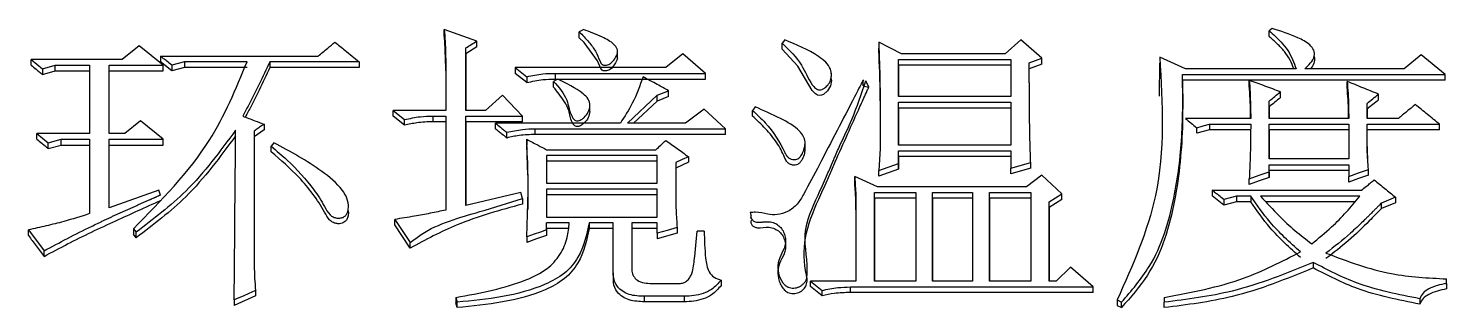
# Model space of a CAD drawing. Header units: millimetres. Extents: x 1953 to 4389, y 564 to 2287.
# Drawn here: x 2467.09 to 2477.9, y 2064.02 to 2066.15 of the extents above; entities that cross this region are included whole.
import ezdxf

# ---------------------------------------------------------------- set-up
doc = ezdxf.new("R2010")
doc.units = ezdxf.units.MM

msp = doc.modelspace()

# ---------------------------------------------------------------- linework, layer by layer
at = {"color": 7, "linetype": 'Continuous', "lineweight": 25}
for p, q in [((2470.508, 2066.054), (2470.259, 2066.142)), ((2470.259, 2066.098), (2470.259, 2066.142)), ((2471.287, 2066.08), (2471.287, 2066.125)), ((2476.566, 2066.151), (2476.544, 2066.133)), ((2476.544, 2066.089), (2476.544, 2066.133)), ((2467.934, 2066.019), (2467.804, 2065.914)), ((2468.117, 2065.87), (2467.934, 2066.019)), ((2470.508, 2066.01), (2470.422, 2065.957)), ((2470.422, 2065.526), (2470.422, 2066.002)), ((2470.422, 2065.957), (2470.422, 2066.002)), ((2470.508, 2066.01), (2470.508, 2066.054)), ((2472.855, 2066.063), (2472.834, 2066.037)), ((2472.834, 2065.993), (2472.834, 2066.037)), ((2473.742, 2065.958), (2473.569, 2066.046)), ((2473.569, 2066.046), (2473.569, 2066.001)), ((2473.574, 2065.84), (2473.569, 2066.001)), ((2474.651, 2066.063), (2474.532, 2065.958)), ((2474.813, 2065.923), (2474.651, 2066.063)), ((2467.111, 2065.914), (2467.198, 2065.843)), ((2467.804, 2065.914), (2467.111, 2065.914)), ((2467.111, 2065.87), (2467.111, 2065.914)), ((2468.096, 2065.94), (2469.297, 2065.94)), ((2468.096, 2065.94), (2468.096, 2065.896)), ((2468.182, 2065.826), (2468.096, 2065.896)), ((2468.28, 2065.896), (2468.182, 2065.87)), ((2468.756, 2065.896), (2468.28, 2065.896)), ((2469.61, 2065.896), (2468.929, 2065.896)), ((2468.929, 2065.896), (2468.929, 2065.852)), ((2470.422, 2065.957), (2470.422, 2065.526)), ((2471.579, 2065.922), (2471.579, 2065.967)), ((2472.077, 2065.958), (2471.947, 2065.852)), ((2472.25, 2065.808), (2472.077, 2065.958)), ((2473.721, 2065.914), (2474.575, 2065.914)), ((2473.721, 2065.632), (2473.721, 2065.914)), ((2473.721, 2065.87), (2473.721, 2065.914)), ((2474.532, 2065.958), (2473.742, 2065.958)), ((2474.575, 2065.914), (2474.575, 2065.632)), ((2474.716, 2065.887), (2474.813, 2065.923)), ((2474.813, 2065.878), (2474.716, 2065.843)), ((2474.813, 2065.878), (2474.813, 2065.923)), ((2475.709, 2065.633), (2475.711, 2065.887)), ((2475.906, 2065.843), (2475.711, 2065.931)), ((2476.883, 2065.985), (2476.883, 2065.985)), ((2477.702, 2065.949), (2477.572, 2065.843)), ((2477.886, 2065.799), (2477.702, 2065.949)), ((2467.198, 2065.843), (2467.295, 2065.87)), ((2467.198, 2065.843), (2467.198, 2065.799)), ((2467.198, 2065.799), (2467.295, 2065.826)), ((2467.295, 2065.87), (2467.555, 2065.87)), ((2467.295, 2065.826), (2467.295, 2065.87)), ((2467.295, 2065.826), (2467.555, 2065.826)), ((2467.555, 2065.87), (2467.555, 2065.35)), ((2467.706, 2065.87), (2468.117, 2065.87)), ((2467.706, 2065.35), (2467.706, 2065.87)), ((2467.706, 2065.826), (2467.706, 2065.87)), ((2467.706, 2065.35), (2467.706, 2065.826)), ((2467.706, 2065.826), (2468.117, 2065.826)), ((2468.182, 2065.87), (2468.182, 2065.826)), ((2468.28, 2065.852), (2468.182, 2065.826)), ((2468.756, 2065.852), (2468.28, 2065.852)), ((2469.61, 2065.852), (2468.929, 2065.852)), ((2470.27, 2065.87), (2470.27, 2065.526)), ((2470.27, 2065.826), (2470.27, 2065.87)), ((2470.8, 2065.852), (2470.887, 2065.782)), ((2471.947, 2065.852), (2470.8, 2065.852)), ((2470.8, 2065.852), (2470.8, 2065.808)), ((2470.887, 2065.738), (2470.8, 2065.808)), ((2470.887, 2065.782), (2470.887, 2065.738)), ((2471.103, 2065.808), (2472.25, 2065.808)), ((2471.103, 2065.808), (2471.103, 2065.764)), ((2472.25, 2065.764), (2472.25, 2065.808)), ((2473.207, 2065.808), (2473.207, 2065.819)), ((2473.207, 2065.775), (2473.207, 2065.785)), ((2473.721, 2065.87), (2473.721, 2065.632)), ((2474.575, 2065.87), (2473.721, 2065.87)), ((2475.884, 2065.799), (2477.886, 2065.799)), ((2475.884, 2065.756), (2475.884, 2065.799)), ((2476.75, 2065.843), (2475.906, 2065.843)), ((2477.572, 2065.843), (2476.815, 2065.843)), ((2477.886, 2065.756), (2477.886, 2065.799)), ((2471.092, 2065.703), (2471.092, 2065.747)), ((2471.103, 2065.764), (2472.25, 2065.764)), ((2471.882, 2065.641), (2471.968, 2065.676)), ((2471.968, 2065.632), (2471.968, 2065.676)), ((2473.457, 2065.71), (2473.494, 2065.703)), ((2473.494, 2065.703), (2473.472, 2065.751)), ((2477.886, 2065.756), (2475.884, 2065.756)), ((2476.393, 2065.712), (2476.393, 2065.755)), ((2476.631, 2065.624), (2476.631, 2065.667)), ((2477.139, 2065.703), (2477.139, 2065.747)), ((2470.703, 2065.641), (2470.573, 2065.526)), ((2470.854, 2065.482), (2470.703, 2065.641)), ((2471.369, 2065.517), (2471.369, 2065.56)), ((2471.655, 2065.429), (2471.882, 2065.641)), ((2471.882, 2065.597), (2471.701, 2065.429)), ((2471.882, 2065.597), (2471.882, 2065.641)), ((2471.968, 2065.632), (2471.882, 2065.597)), ((2474.575, 2065.632), (2473.721, 2065.632)), ((2473.721, 2065.588), (2474.575, 2065.588)), ((2473.721, 2065.262), (2473.721, 2065.588)), ((2473.721, 2065.544), (2473.721, 2065.588)), ((2474.575, 2065.588), (2474.575, 2065.262)), ((2475.886, 2065.598), (2475.886, 2065.642)), ((2476.544, 2065.465), (2476.544, 2065.597)), ((2476.544, 2065.553), (2476.544, 2065.597)), ((2477.291, 2065.465), (2477.291, 2065.579)), ((2477.291, 2065.536), (2477.291, 2065.579)), ((2477.377, 2065.606), (2477.377, 2065.65)), ((2467.944, 2065.447), (2467.825, 2065.35)), ((2468.117, 2065.306), (2467.944, 2065.447)), ((2469.87, 2065.526), (2469.956, 2065.456)), ((2470.27, 2065.526), (2469.87, 2065.526)), ((2469.956, 2065.412), (2469.87, 2065.483)), ((2469.956, 2065.412), (2469.956, 2065.456)), ((2470.173, 2065.482), (2470.27, 2065.482)), ((2470.173, 2065.439), (2470.173, 2065.482)), ((2470.27, 2065.482), (2470.27, 2064.766)), ((2470.573, 2065.526), (2470.422, 2065.526)), ((2470.422, 2065.482), (2470.854, 2065.482)), ((2470.422, 2064.801), (2470.422, 2065.482)), ((2470.422, 2065.439), (2470.422, 2065.482)), ((2472.239, 2065.535), (2472.098, 2065.429)), ((2472.401, 2065.385), (2472.239, 2065.535)), ((2472.607, 2065.483), (2472.607, 2065.526)), ((2473.721, 2065.544), (2473.721, 2065.262)), ((2474.575, 2065.544), (2473.721, 2065.544)), ((2476.404, 2065.465), (2475.906, 2065.465)), ((2476.544, 2065.553), (2476.544, 2065.465)), ((2477.15, 2065.465), (2476.544, 2065.465)), ((2477.291, 2065.536), (2477.291, 2065.465)), ((2477.529, 2065.465), (2477.291, 2065.465)), ((2467.155, 2065.35), (2467.241, 2065.279)), ((2467.555, 2065.35), (2467.155, 2065.35)), ((2467.155, 2065.307), (2467.155, 2065.35)), ((2467.825, 2065.35), (2467.706, 2065.35)), ((2468.886, 2065.377), (2468.81, 2065.324)), ((2468.81, 2065.367), (2468.81, 2064.447)), ((2468.81, 2065.367), (2468.81, 2065.324)), ((2468.886, 2065.42), (2468.886, 2065.377)), ((2470.27, 2065.439), (2470.173, 2065.439)), ((2470.422, 2065.439), (2470.422, 2064.801)), ((2470.854, 2065.439), (2470.422, 2065.439)), ((2471.601, 2065.429), (2470.649, 2065.429)), ((2470.649, 2065.386), (2470.649, 2065.429)), ((2470.735, 2065.315), (2470.735, 2065.359)), ((2470.952, 2065.385), (2472.401, 2065.385)), ((2470.952, 2065.342), (2470.952, 2065.385)), ((2472.401, 2065.342), (2470.952, 2065.342)), ((2472.098, 2065.429), (2471.655, 2065.429)), ((2472.401, 2065.342), (2472.401, 2065.385)), ((2475.992, 2065.351), (2475.992, 2065.394)), ((2476.09, 2065.377), (2475.992, 2065.351)), ((2476.09, 2065.42), (2476.404, 2065.42)), ((2476.09, 2065.42), (2476.09, 2065.377)), ((2476.404, 2065.377), (2476.09, 2065.377)), ((2476.544, 2065.42), (2477.15, 2065.42)), ((2476.544, 2065.156), (2476.544, 2065.42)), ((2476.544, 2065.377), (2476.544, 2065.42)), ((2476.544, 2065.377), (2476.544, 2065.156)), ((2477.15, 2065.377), (2476.544, 2065.377)), ((2477.15, 2065.42), (2477.15, 2065.156)), ((2477.291, 2065.42), (2477.842, 2065.42)), ((2477.842, 2065.377), (2477.291, 2065.377)), ((2467.241, 2065.279), (2467.339, 2065.306)), ((2467.241, 2065.236), (2467.241, 2065.279)), ((2467.241, 2065.236), (2467.339, 2065.262)), ((2467.339, 2065.306), (2467.555, 2065.306)), ((2467.339, 2065.262), (2467.339, 2065.306)), ((2467.339, 2065.262), (2467.555, 2065.262)), ((2467.555, 2065.306), (2467.555, 2064.739)), ((2467.706, 2065.306), (2468.117, 2065.306)), ((2467.706, 2064.784), (2467.706, 2065.306)), ((2467.706, 2065.262), (2467.706, 2065.306)), ((2467.706, 2064.784), (2467.706, 2065.262)), ((2467.706, 2065.262), (2468.117, 2065.262)), ((2468.81, 2065.324), (2468.81, 2064.447)), ((2468.94, 2065.21), (2468.94, 2065.253)), ((2470.887, 2065.306), (2470.887, 2065.262)), ((2470.896, 2065.031), (2470.887, 2065.262)), ((2473.008, 2065.236), (2473.008, 2065.279)), ((2473.58, 2065.235), (2473.569, 2065.067)), ((2474.575, 2065.262), (2473.721, 2065.262)), ((2471.038, 2065.226), (2471.871, 2065.226)), ((2471.038, 2065.182), (2471.038, 2064.97)), ((2471.882, 2065.182), (2471.038, 2065.182)), ((2471.038, 2065.182), (2471.038, 2065.139)), ((2471.038, 2065.139), (2471.038, 2064.97)), ((2471.882, 2065.139), (2471.038, 2065.139)), ((2471.882, 2064.97), (2471.882, 2065.182)), ((2472.12, 2065.13), (2472.023, 2065.086)), ((2472.023, 2065.129), (2472.023, 2064.855)), ((2472.023, 2065.129), (2472.023, 2065.086)), ((2472.12, 2065.173), (2472.12, 2065.13)), ((2473.721, 2065.217), (2474.575, 2065.217)), ((2473.721, 2065.12), (2473.721, 2065.217)), ((2473.721, 2065.174), (2473.721, 2065.217)), ((2473.721, 2065.174), (2473.721, 2065.077)), ((2474.575, 2065.174), (2473.721, 2065.174)), ((2474.575, 2065.217), (2474.575, 2065.085)), ((2474.575, 2065.085), (2474.727, 2065.129)), ((2474.727, 2065.086), (2474.727, 2065.129)), ((2477.15, 2065.156), (2476.544, 2065.156)), ((2472.023, 2065.086), (2472.023, 2064.855)), ((2473.559, 2064.943), (2473.386, 2065.023)), ((2473.386, 2064.98), (2473.386, 2065.023)), ((2473.569, 2065.067), (2473.721, 2065.12)), ((2473.721, 2065.077), (2473.569, 2065.024)), ((2473.569, 2065.024), (2473.569, 2065.067)), ((2473.721, 2065.077), (2473.721, 2065.12)), ((2474.727, 2065.086), (2474.575, 2065.042)), ((2474.575, 2065.042), (2474.575, 2065.085)), ((2474.813, 2065.032), (2474.694, 2064.943)), ((2474.965, 2064.89), (2474.813, 2065.032)), ((2476.544, 2065.111), (2477.15, 2065.111)), ((2476.544, 2065.058), (2476.544, 2065.111)), ((2476.544, 2065.068), (2476.544, 2065.111)), ((2476.544, 2065.015), (2476.544, 2065.068)), ((2477.15, 2065.068), (2476.544, 2065.068)), ((2476.544, 2065.058), (2476.544, 2065.015)), ((2477.15, 2065.111), (2477.15, 2065.023)), ((2477.15, 2064.98), (2477.15, 2065.023)), ((2477.301, 2065.033), (2477.301, 2065.076)), ((2468.085, 2064.917), (2467.706, 2064.784)), ((2468.096, 2064.881), (2468.085, 2064.917)), ((2471.038, 2064.97), (2471.882, 2064.97)), ((2471.038, 2064.925), (2471.038, 2064.713)), ((2471.882, 2064.925), (2471.038, 2064.925)), ((2471.038, 2064.925), (2471.038, 2064.883)), ((2471.882, 2064.713), (2471.882, 2064.925)), ((2474.694, 2064.943), (2473.559, 2064.943)), ((2476.111, 2064.917), (2477.247, 2064.917)), ((2476.111, 2064.917), (2476.111, 2064.874)), ((2476.393, 2064.962), (2476.393, 2065.005)), ((2469.499, 2064.888), (2469.499, 2064.894)), ((2470.843, 2064.899), (2470.422, 2064.801)), ((2470.854, 2064.855), (2470.843, 2064.899)), ((2470.854, 2064.855), (2470.854, 2064.812)), ((2471.038, 2064.883), (2471.038, 2064.713)), ((2471.882, 2064.883), (2471.038, 2064.883)), ((2473.396, 2064.768), (2473.396, 2064.81)), ((2473.537, 2064.899), (2473.851, 2064.899)), ((2473.537, 2064.224), (2473.537, 2064.899)), ((2473.537, 2064.856), (2473.537, 2064.899)), ((2473.537, 2064.856), (2473.537, 2064.224)), ((2473.851, 2064.856), (2473.537, 2064.856)), ((2473.851, 2064.899), (2473.851, 2064.224)), ((2473.98, 2064.899), (2474.283, 2064.899)), ((2473.98, 2064.224), (2473.98, 2064.899)), ((2473.98, 2064.856), (2473.98, 2064.899)), ((2473.98, 2064.856), (2473.98, 2064.224)), ((2474.283, 2064.856), (2473.98, 2064.856)), ((2474.283, 2064.899), (2474.283, 2064.224)), ((2474.413, 2064.899), (2474.727, 2064.899)), ((2474.413, 2064.224), (2474.413, 2064.899)), ((2474.413, 2064.856), (2474.413, 2064.899)), ((2474.413, 2064.856), (2474.413, 2064.224)), ((2474.727, 2064.856), (2474.413, 2064.856)), ((2474.727, 2064.899), (2474.727, 2064.224)), ((2474.868, 2064.828), (2474.965, 2064.89)), ((2474.965, 2064.847), (2474.868, 2064.786)), ((2474.868, 2064.786), (2474.868, 2064.828)), ((2474.965, 2064.847), (2474.965, 2064.89)), ((2476.198, 2064.803), (2476.111, 2064.874)), ((2476.295, 2064.872), (2476.198, 2064.846)), ((2476.198, 2064.846), (2476.198, 2064.803)), ((2476.295, 2064.83), (2476.198, 2064.803)), ((2476.404, 2064.872), (2476.295, 2064.872)), ((2476.295, 2064.872), (2476.295, 2064.83)), ((2476.404, 2064.83), (2476.295, 2064.83)), ((2476.404, 2064.872), (2476.404, 2064.83)), ((2477.236, 2064.872), (2476.479, 2064.872)), ((2477.2, 2064.83), (2476.519, 2064.83)), ((2477.507, 2064.864), (2477.399, 2064.819)), ((2477.507, 2064.821), (2477.399, 2064.777)), ((2477.399, 2064.777), (2477.399, 2064.819)), ((2477.507, 2064.864), (2477.507, 2064.821)), ((2469.881, 2064.695), (2469.999, 2064.518)), ((2469.881, 2064.653), (2469.881, 2064.695)), ((2471.038, 2064.713), (2471.882, 2064.713)), ((2467.09, 2064.615), (2467.209, 2064.455)), ((2467.09, 2064.573), (2467.09, 2064.615)), ((2467.89, 2064.624), (2467.912, 2064.598)), ((2467.89, 2064.624), (2467.89, 2064.582)), ((2467.912, 2064.555), (2467.89, 2064.582)), ((2467.912, 2064.555), (2467.912, 2064.598)), ((2469.999, 2064.476), (2469.881, 2064.653)), ((2471.211, 2064.669), (2471.038, 2064.669)), ((2471.038, 2064.615), (2471.038, 2064.669)), ((2471.038, 2064.626), (2471.038, 2064.669)), ((2471.038, 2064.626), (2471.038, 2064.573)), ((2471.211, 2064.626), (2471.038, 2064.626)), ((2471.038, 2064.615), (2471.038, 2064.573)), ((2471.547, 2064.669), (2471.363, 2064.669)), ((2471.363, 2064.669), (2471.363, 2064.626)), ((2471.547, 2064.626), (2471.363, 2064.626)), ((2471.547, 2064.331), (2471.547, 2064.669)), ((2471.882, 2064.669), (2471.687, 2064.669)), ((2471.687, 2064.669), (2471.687, 2064.34)), ((2471.687, 2064.669), (2471.687, 2064.626)), ((2471.687, 2064.626), (2471.687, 2064.298)), ((2471.882, 2064.626), (2471.687, 2064.626)), ((2471.882, 2064.589), (2471.882, 2064.669)), ((2472.033, 2064.591), (2471.882, 2064.546)), ((2471.882, 2064.589), (2471.882, 2064.546)), ((2472.033, 2064.633), (2472.033, 2064.591)), ((2472.239, 2064.606), (2472.185, 2064.606)), ((2469.999, 2064.476), (2469.999, 2064.518)), ((2470.887, 2064.562), (2470.887, 2064.52)), ((2467.209, 2064.413), (2467.209, 2064.455)), ((2476.88, 2064.367), (2476.88, 2064.325)), ((2471.545, 2064.289), (2471.545, 2064.247)), ((2475.03, 2064.331), (2474.922, 2064.224)), ((2475.203, 2064.18), (2475.03, 2064.331)), ((2468.821, 2064.153), (2468.821, 2064.112)), ((2471.839, 2064.207), (2472.044, 2064.207)), ((2472.369, 2064.233), (2472.369, 2064.192)), ((2473.05, 2064.224), (2473.137, 2064.153)), ((2473.396, 2064.224), (2473.05, 2064.224)), ((2473.137, 2064.112), (2473.05, 2064.183)), ((2473.137, 2064.112), (2473.137, 2064.153)), ((2473.353, 2064.18), (2475.203, 2064.18)), ((2473.353, 2064.138), (2473.353, 2064.18)), ((2473.851, 2064.224), (2473.537, 2064.224)), ((2474.283, 2064.224), (2473.98, 2064.224)), ((2474.727, 2064.224), (2474.413, 2064.224)), ((2474.922, 2064.224), (2474.868, 2064.224)), ((2475.203, 2064.138), (2475.203, 2064.18)), ((2477.896, 2064.207), (2477.896, 2064.242)), ((2477.896, 2064.2), (2477.896, 2064.242)), ((2477.896, 2064.207), (2477.896, 2064.165)), ((2468.821, 2064.112), (2468.658, 2064.04)), ((2468.658, 2064.082), (2468.658, 2064.04)), ((2470.346, 2064.1), (2470.357, 2064.064)), ((2470.346, 2064.1), (2470.346, 2064.058)), ((2470.357, 2064.023), (2470.357, 2064.064)), ((2472.087, 2064.109), (2471.785, 2064.109)), ((2471.785, 2064.067), (2471.785, 2064.109)), ((2472.087, 2064.067), (2471.785, 2064.067)), ((2472.087, 2064.109), (2472.087, 2064.067)), ((2475.203, 2064.138), (2473.353, 2064.138)), ((2475.387, 2064.082), (2475.419, 2064.064)), ((2475.387, 2064.082), (2475.387, 2064.04)), ((2475.419, 2064.023), (2475.419, 2064.064)), ((2475.744, 2064.1), (2475.744, 2064.064)), ((2475.744, 2064.023), (2475.744, 2064.064)), ((2477.691, 2064.091), (2477.691, 2064.049)), ((2475.387, 2064.04), (2475.419, 2064.023))]:
    msp.add_line(p, q, dxfattribs=at)
at = {"color": 7, "linetype": 'Continuous', "lineweight": 25, "flags": 128}
for points in [[(2471.319, 2066.142), (2471.303, 2066.133), (2471.287, 2066.125)], [(2471.578, 2065.922), (2471.577, 2065.914), (2471.564, 2065.888), (2471.535, 2065.848), (2471.517, 2065.834), (2471.495, 2065.827), (2471.481, 2065.826), (2471.47, 2065.828), (2471.461, 2065.833), (2471.452, 2065.845), (2471.426, 2065.903), (2471.325, 2066.042), (2471.287, 2066.08), (2471.287, 2066.08)], [(2473.205, 2065.774), (2473.209, 2065.753), (2473.202, 2065.712), (2473.18, 2065.674), (2473.148, 2065.647), (2473.133, 2065.641), (2473.118, 2065.639), (2473.102, 2065.642), (2473.087, 2065.651), (2473.062, 2065.678), (2472.953, 2065.863), (2472.834, 2065.993), (2472.834, 2065.993)], [(2468.28, 2065.896), (2468.28, 2065.885), (2468.28, 2065.874), (2468.28, 2065.852)], [(2469.61, 2065.896), (2469.61, 2065.874), (2469.61, 2065.852)], [(2468.117, 2065.826), (2468.117, 2065.848), (2468.117, 2065.87)], [(2471.125, 2065.764), (2471.109, 2065.755), (2471.092, 2065.747)], [(2473.45, 2065.712), (2473.45, 2065.731), (2473.45, 2065.743), (2473.45, 2065.755)], [(2469.87, 2065.483), (2469.87, 2065.494), (2469.87, 2065.505), (2469.87, 2065.515), (2469.87, 2065.526)], [(2470.854, 2065.439), (2470.854, 2065.45), (2470.854, 2065.466), (2470.854, 2065.482)], [(2472.628, 2065.553), (2472.623, 2065.546), (2472.615, 2065.536), (2472.607, 2065.526)], [(2475.992, 2065.394), (2476.041, 2065.407), (2476.09, 2065.42)], [(2477.842, 2065.377), (2477.842, 2065.399), (2477.842, 2065.42)], [(2468.117, 2065.262), (2468.117, 2065.273), (2468.117, 2065.29), (2468.117, 2065.306)], [(2468.961, 2065.279), (2468.95, 2065.266), (2468.94, 2065.253)], [(2472.12, 2065.173), (2472.071, 2065.151), (2472.023, 2065.129)], [(2476.393, 2065.005), (2476.468, 2065.032), (2476.544, 2065.058)], [(2476.544, 2065.015), (2476.468, 2064.989), (2476.393, 2064.962)], [(2477.15, 2065.023), (2477.226, 2065.049), (2477.301, 2065.076)], [(2477.301, 2065.033), (2477.226, 2065.007), (2477.15, 2064.98)], [(2471.038, 2064.615), (2470.992, 2064.599), (2470.945, 2064.583), (2470.887, 2064.562)], [(2472.033, 2064.633), (2471.958, 2064.611), (2471.882, 2064.589)], [(2471.038, 2064.573), (2470.962, 2064.546), (2470.887, 2064.52)], [(2473.05, 2064.183), (2473.05, 2064.193), (2473.05, 2064.204), (2473.05, 2064.214), (2473.05, 2064.224)]]:
    msp.add_lwpolyline(points, dxfattribs=at)
at = {"color": 7, "linetype": 'Continuous', "lineweight": 25}
for points, knots in [([(2470.259, 2066.142), (2470.261, 2066.112), (2470.266, 2066.051), (2470.269, 2065.96), (2470.27, 2065.9), (2470.27, 2065.87)], [0, 0, 0, 0, 0.33558, 0.667724, 1, 1, 1, 1]), ([(2470.27, 2065.826), (2470.27, 2065.856), (2470.269, 2065.917), (2470.265, 2066.008), (2470.261, 2066.068), (2470.259, 2066.098)], [0, 0, 0, 0, 0.335994, 0.667926, 1, 1, 1, 1]), ([(2471.287, 2066.125), (2471.312, 2066.099), (2471.358, 2066.053), (2471.414, 2065.978), (2471.436, 2065.921), (2471.452, 2065.886), (2471.461, 2065.876), (2471.473, 2065.87), (2471.487, 2065.869), (2471.504, 2065.872), (2471.525, 2065.882), (2471.548, 2065.905), (2471.567, 2065.933), (2471.581, 2065.963), (2471.579, 2065.987), (2471.57, 2066.01), (2471.535, 2066.047), (2471.449, 2066.093), (2471.368, 2066.124), (2471.319, 2066.142)], [0, 0, 0, 0, 0.133739, 0.243051, 0.352533, 0.371712, 0.391103, 0.40333, 0.418292, 0.440552, 0.463875, 0.498841, 0.561321, 0.592898, 0.624761, 0.654015, 0.68757, 0.813379, 1, 1, 1, 1]), ([(2476.544, 2066.133), (2476.576, 2066.105), (2476.627, 2066.058), (2476.688, 2065.985), (2476.722, 2065.915), (2476.741, 2065.867), (2476.75, 2065.843)], [0, 0, 0, 0, 0.345508, 0.566176, 0.783683, 1, 1, 1, 1]), ([(2476.815, 2065.843), (2476.83, 2065.857), (2476.862, 2065.885), (2476.892, 2065.934), (2476.888, 2065.987), (2476.843, 2066.04), (2476.733, 2066.096), (2476.632, 2066.129), (2476.566, 2066.151)], [0, 0, 0, 0, 0.119334, 0.235111, 0.326467, 0.420991, 0.617683, 1, 1, 1, 1]), ([(2469.297, 2065.94), (2469.309, 2065.95), (2469.334, 2065.97), (2469.377, 2066.006), (2469.408, 2066.031), (2469.426, 2066.046)], [0, 0, 0, 0, 0.288432, 0.576865, 1, 1, 1, 1]), ([(2469.426, 2066.046), (2469.451, 2066.025), (2469.494, 2065.99), (2469.556, 2065.94), (2469.592, 2065.911), (2469.61, 2065.896)], [0, 0, 0, 0, 0.407194, 0.703597, 1, 1, 1, 1]), ([(2470.422, 2066.002), (2470.436, 2066.01), (2470.465, 2066.028), (2470.494, 2066.046), (2470.508, 2066.054)], [0, 0, 0, 0, 0.499999, 1, 1, 1, 1]), ([(2472.834, 2066.037), (2472.889, 2065.984), (2472.986, 2065.891), (2473.033, 2065.757), (2473.081, 2065.698), (2473.101, 2065.685), (2473.119, 2065.681), (2473.138, 2065.685), (2473.16, 2065.698), (2473.184, 2065.72), (2473.205, 2065.755), (2473.211, 2065.797), (2473.203, 2065.847), (2473.167, 2065.897), (2473.054, 2065.979), (2472.943, 2066.026), (2472.855, 2066.063)], [0, 0, 0, 0, 0.207454, 0.367231, 0.400729, 0.416588, 0.431291, 0.448091, 0.466661, 0.497247, 0.538505, 0.578637, 0.620092, 0.68235, 0.74713, 1, 1, 1, 1]), ([(2473.569, 2066.046), (2473.57, 2066.041), (2473.57, 2066.035), (2473.57, 2066.024), (2473.571, 2066.013), (2473.571, 2066.001), (2473.571, 2065.988), (2473.572, 2065.975), (2473.572, 2065.962), (2473.573, 2065.945), (2473.573, 2065.924), (2473.574, 2065.898), (2473.575, 2065.872), (2473.577, 2065.821), (2473.578, 2065.761), (2473.579, 2065.701), (2473.579, 2065.671), (2473.58, 2065.649), (2473.58, 2065.628), (2473.58, 2065.602), (2473.58, 2065.576), (2473.58, 2065.551), (2473.581, 2065.525), (2473.581, 2065.499), (2473.581, 2065.473), (2473.581, 2065.448), (2473.581, 2065.426), (2473.581, 2065.409), (2473.581, 2065.396), (2473.581, 2065.383), (2473.581, 2065.37), (2473.581, 2065.357), (2473.581, 2065.345), (2473.581, 2065.332), (2473.581, 2065.319), (2473.58, 2065.306), (2473.58, 2065.293), (2473.58, 2065.282), (2473.58, 2065.274), (2473.58, 2065.267), (2473.58, 2065.261), (2473.58, 2065.254), (2473.58, 2065.249), (2473.58, 2065.242), (2473.58, 2065.238), (2473.58, 2065.235)], [0, 0, 0, 0, 0.015876, 0.023814, 0.03969, 0.055566, 0.071442, 0.087319, 0.103195, 0.119071, 0.150823, 0.182575, 0.214327, 0.246079, 0.373089, 0.436594, 0.468346, 0.484222, 0.515974, 0.547726, 0.579478, 0.611231, 0.642983, 0.674735, 0.706487, 0.738239, 0.769992, 0.785868, 0.801744, 0.81762, 0.833496, 0.849372, 0.865248, 0.881124, 0.897, 0.912876, 0.928753, 0.944629, 0.952567, 0.960505, 0.968443, 0.976381, 0.984319, 0.988288, 1, 1, 1, 1]), ([(2476.731, 2065.843), (2476.723, 2065.865), (2476.705, 2065.911), (2476.662, 2065.976), (2476.605, 2066.034), (2476.564, 2066.071), (2476.544, 2066.089)], [0, 0, 0, 0, 0.230715, 0.483743, 0.741016, 1, 1, 1, 1]), ([(2467.89, 2064.624), (2468.102, 2064.838), (2468.476, 2065.218), (2468.671, 2065.69), (2468.756, 2065.896)], [0, 0, 0, 0, 0.564597, 1, 1, 1, 1]), ([(2468.182, 2065.87), (2468.17, 2065.88), (2468.149, 2065.897), (2468.121, 2065.92), (2468.104, 2065.933), (2468.096, 2065.94)], [0, 0, 0, 0, 0.428361, 0.714181, 1, 1, 1, 1]), ([(2468.929, 2065.896), (2468.903, 2065.839), (2468.858, 2065.74), (2468.788, 2065.603), (2468.745, 2065.522), (2468.723, 2065.482)], [0, 0, 0, 0, 0.409741, 0.70481, 1, 1, 1, 1]), ([(2474.727, 2065.129), (2474.727, 2065.133), (2474.726, 2065.145), (2474.726, 2065.166), (2474.725, 2065.191), (2474.724, 2065.211), (2474.723, 2065.227), (2474.723, 2065.24), (2474.723, 2065.252), (2474.722, 2065.264), (2474.722, 2065.277), (2474.722, 2065.289), (2474.721, 2065.301), (2474.721, 2065.326), (2474.719, 2065.412), (2474.718, 2065.51), (2474.717, 2065.596), (2474.717, 2065.621), (2474.717, 2065.633), (2474.717, 2065.646), (2474.717, 2065.658), (2474.717, 2065.67), (2474.717, 2065.682), (2474.717, 2065.695), (2474.717, 2065.707), (2474.717, 2065.719), (2474.717, 2065.731), (2474.716, 2065.744), (2474.716, 2065.756), (2474.716, 2065.768), (2474.716, 2065.778), (2474.716, 2065.787), (2474.716, 2065.793), (2474.716, 2065.799), (2474.716, 2065.805), (2474.716, 2065.811), (2474.716, 2065.817), (2474.716, 2065.823), (2474.716, 2065.83), (2474.716, 2065.836), (2474.716, 2065.842), (2474.716, 2065.848), (2474.716, 2065.854), (2474.716, 2065.86), (2474.716, 2065.866), (2474.716, 2065.872), (2474.716, 2065.879), (2474.716, 2065.884), (2474.716, 2065.887)], [0, 0, 0, 0, 0.0162043, 0.0486129, 0.0810215, 0.1134301, 0.1296344, 0.1458387, 0.1620431, 0.1782474, 0.1944517, 0.210656, 0.2268603, 0.2430646, 0.3078819, 0.5671533, 0.6319705, 0.6481748, 0.6643791, 0.6805834, 0.6967877, 0.712992, 0.7291963, 0.7454006, 0.7616049, 0.7778092, 0.7940136, 0.8102179, 0.8264222, 0.8426265, 0.8588308, 0.8669329, 0.8750351, 0.8831372, 0.8912394, 0.8993415, 0.9074437, 0.9155458, 0.923648, 0.9317501, 0.9398523, 0.9479544, 0.9560566, 0.9641588, 0.9722609, 0.9803631, 0.9884652, 1, 1, 1, 1]), ([(2475.711, 2065.931), (2475.731, 2065.576), (2475.767, 2064.939), (2475.503, 2064.344), (2475.387, 2064.082)], [0, 0, 0, 0, 0.558854, 1, 1, 1, 1]), ([(2476.883, 2065.941), (2476.883, 2065.941), (2476.889, 2065.932), (2476.891, 2065.912), (2476.884, 2065.878), (2476.869, 2065.857), (2476.86, 2065.843)], [0, 0, 0, 0, 0.0049475, 0.2908283, 0.5560785, 1, 1, 1, 1]), ([(2467.111, 2065.87), (2467.124, 2065.86), (2467.144, 2065.843), (2467.173, 2065.819), (2467.19, 2065.806), (2467.198, 2065.799)], [0, 0, 0, 0, 0.4286084, 0.7143042, 1, 1, 1, 1]), ([(2468.929, 2065.852), (2468.903, 2065.795), (2468.858, 2065.696), (2468.794, 2065.571), (2468.758, 2065.503), (2468.742, 2065.475)], [0, 0, 0, 0, 0.449925, 0.773337, 1, 1, 1, 1]), ([(2470.887, 2065.782), (2470.928, 2065.791), (2470.999, 2065.806), (2471.072, 2065.808), (2471.103, 2065.808)], [0, 0, 0, 0, 0.576873, 1, 1, 1, 1]), ([(2471.774, 2065.782), (2471.749, 2065.713), (2471.705, 2065.59), (2471.633, 2065.479), (2471.601, 2065.429)], [0, 0, 0, 0, 0.557248, 1, 1, 1, 1]), ([(2471.968, 2065.676), (2471.94, 2065.692), (2471.893, 2065.717), (2471.828, 2065.752), (2471.792, 2065.772), (2471.774, 2065.782)], [0, 0, 0, 0, 0.4440726, 0.7220363, 1, 1, 1, 1]), ([(2473.573, 2065.867), (2473.573, 2065.867), (2473.573, 2065.867), (2473.574, 2065.864), (2473.575, 2065.783), (2473.579, 2065.624), (2473.58, 2065.454), (2473.58, 2065.359), (2473.58, 2065.295), (2473.58, 2065.272), (2473.58, 2065.269), (2473.58, 2065.268)], [0, 0, 0, 0, 0.0013712, 0.0074928, 0.0260114, 0.4573332, 0.6724703, 0.8205696, 0.9189146, 0.9584703, 1, 1, 1, 1]), ([(2475.419, 2064.064), (2475.495, 2064.152), (2475.696, 2064.385), (2475.826, 2064.832), (2475.889, 2065.326), (2475.886, 2065.641), (2475.884, 2065.799)], [0, 0, 0, 0, 0.180534, 0.481185, 0.738841, 1, 1, 1, 1]), ([(2470.887, 2065.738), (2470.928, 2065.747), (2470.999, 2065.762), (2471.072, 2065.764), (2471.103, 2065.764)], [0, 0, 0, 0, 0.576909, 1, 1, 1, 1]), ([(2471.092, 2065.747), (2471.132, 2065.701), (2471.202, 2065.622), (2471.212, 2065.509), (2471.244, 2065.459), (2471.259, 2065.448), (2471.273, 2065.444), (2471.289, 2065.448), (2471.306, 2065.457), (2471.332, 2065.477), (2471.358, 2065.513), (2471.374, 2065.563), (2471.358, 2065.616), (2471.276, 2065.689), (2471.192, 2065.731), (2471.125, 2065.764)], [0, 0, 0, 0, 0.206756, 0.36622, 0.399315, 0.414903, 0.42938, 0.446247, 0.465285, 0.496864, 0.558757, 0.621691, 0.682799, 0.747419, 1, 1, 1, 1]), ([(2471.368, 2065.517), (2471.365, 2065.501), (2471.359, 2065.469), (2471.33, 2065.432), (2471.303, 2065.411), (2471.285, 2065.403), (2471.272, 2065.401), (2471.259, 2065.405), (2471.244, 2065.416), (2471.219, 2065.455), (2471.215, 2065.521), (2471.166, 2065.611), (2471.121, 2065.667), (2471.092, 2065.703)], [0, 0, 0, 0, 0.095128, 0.195269, 0.259874, 0.283272, 0.304509, 0.327952, 0.353183, 0.406729, 0.590525, 0.736094, 1, 1, 1, 1]), ([(2473.452, 2065.759), (2473.43, 2065.716), (2473.319, 2065.501), (2473.167, 2065.209), (2473.025, 2064.935), (2472.952, 2064.809), (2472.882, 2064.752), (2472.8, 2064.727), (2472.716, 2064.732), (2472.649, 2064.754), (2472.604, 2064.748), (2472.59, 2064.747)], [0, 0, 0, 0, 0.102062, 0.510275, 0.689515, 0.750609, 0.812535, 0.866745, 0.912849, 0.973626, 1, 1, 1, 1]), ([(2472.596, 2064.73), (2472.595, 2064.724), (2472.594, 2064.712), (2472.601, 2064.697), (2472.609, 2064.687), (2472.62, 2064.679), (2472.645, 2064.672), (2472.675, 2064.675), (2472.703, 2064.677), (2472.731, 2064.678), (2472.765, 2064.673), (2472.803, 2064.654), (2472.831, 2064.625), (2472.85, 2064.589), (2472.86, 2064.551), (2472.86, 2064.498), (2472.831, 2064.438), (2472.796, 2064.365), (2472.802, 2064.285), (2472.825, 2064.227), (2472.852, 2064.196), (2472.87, 2064.183), (2472.889, 2064.175), (2472.911, 2064.171), (2472.932, 2064.172), (2472.953, 2064.177), (2472.973, 2064.186), (2472.991, 2064.199), (2473.005, 2064.214), (2473.02, 2064.237), (2473.036, 2064.363), (2472.971, 2064.585), (2473.086, 2064.834), (2473.166, 2065.009), (2473.204, 2065.1), (2473.225, 2065.148), (2473.246, 2065.197), (2473.292, 2065.299), (2473.382, 2065.489), (2473.438, 2065.652), (2473.472, 2065.751)], [0, 0, 0, 0, 0.007428, 0.015109, 0.018668, 0.022262, 0.030315, 0.045537, 0.055335, 0.060934, 0.076504, 0.091913, 0.106834, 0.123007, 0.138661, 0.154166, 0.18521, 0.21654, 0.248061, 0.27952, 0.288103, 0.295996, 0.3036, 0.311361, 0.319284, 0.327009, 0.334918, 0.343372, 0.351316, 0.359048, 0.375174, 0.500216, 0.624957, 0.687444, 0.729472, 0.742369, 0.749853, 0.793377, 0.874708, 1, 1, 1, 1]), ([(2472.596, 2064.688), (2472.595, 2064.681), (2472.594, 2064.668), (2472.602, 2064.652), (2472.612, 2064.642), (2472.625, 2064.635), (2472.666, 2064.627), (2472.719, 2064.641), (2472.778, 2064.626), (2472.814, 2064.602), (2472.84, 2064.569), (2472.855, 2064.531), (2472.862, 2064.49), (2472.855, 2064.437), (2472.819, 2064.38), (2472.794, 2064.303), (2472.805, 2064.236), (2472.826, 2064.187), (2472.847, 2064.159), (2472.868, 2064.143), (2472.887, 2064.134), (2472.908, 2064.13), (2472.93, 2064.13), (2472.951, 2064.135), (2472.978, 2064.146), (2472.999, 2064.164), (2473.014, 2064.186), (2473.023, 2064.21), (2473.025, 2064.24), (2472.999, 2064.355), (2472.994, 2064.566), (2473.089, 2064.802), (2473.17, 2064.974), (2473.21, 2065.07), (2473.292, 2065.259), (2473.38, 2065.451), (2473.463, 2065.636), (2473.485, 2065.684), (2473.491, 2065.697), (2473.493, 2065.701), (2473.493, 2065.702), (2473.494, 2065.703)], [0, 0, 0, 0, 0.008085, 0.016221, 0.019867, 0.023654, 0.032469, 0.065042, 0.081049, 0.097297, 0.112813, 0.129538, 0.145843, 0.161707, 0.193334, 0.223699, 0.255644, 0.272362, 0.286987, 0.295007, 0.302602, 0.310243, 0.318391, 0.32629, 0.333943, 0.349774, 0.357157, 0.364655, 0.381079, 0.392053, 0.505047, 0.628846, 0.690714, 0.73105, 0.752554, 0.935292, 0.9824, 0.994888, 0.998366, 0.999414, 1, 1, 1, 1]), ([(2475.884, 2065.756), (2475.885, 2065.647), (2475.889, 2065.341), (2475.842, 2064.839), (2475.698, 2064.34), (2475.489, 2064.103), (2475.419, 2064.023)], [0, 0, 0, 0, 0.179534, 0.505448, 0.833516, 1, 1, 1, 1]), ([(2476.393, 2065.755), (2476.395, 2065.725), (2476.399, 2065.661), (2476.402, 2065.564), (2476.403, 2065.498), (2476.404, 2065.465)], [0, 0, 0, 0, 0.317979, 0.65893, 1, 1, 1, 1]), ([(2476.631, 2065.667), (2476.591, 2065.682), (2476.512, 2065.711), (2476.432, 2065.741), (2476.393, 2065.755)], [0, 0, 0, 0, 0.499999, 1, 1, 1, 1]), ([(2476.403, 2065.465), (2476.403, 2065.481), (2476.402, 2065.531), (2476.399, 2065.613), (2476.395, 2065.679), (2476.393, 2065.712)], [0, 0, 0, 0, 0.202528, 0.601166, 1, 1, 1, 1]), ([(2476.544, 2065.597), (2476.559, 2065.609), (2476.587, 2065.632), (2476.616, 2065.656), (2476.631, 2065.667)], [0, 0, 0, 0, 0.500001, 1, 1, 1, 1]), ([(2477.139, 2065.747), (2477.141, 2065.716), (2477.146, 2065.653), (2477.149, 2065.559), (2477.15, 2065.496), (2477.15, 2065.465)], [0, 0, 0, 0, 0.328217, 0.664033, 1, 1, 1, 1]), ([(2477.377, 2065.65), (2477.337, 2065.666), (2477.258, 2065.698), (2477.179, 2065.73), (2477.139, 2065.747)], [0, 0, 0, 0, 0.499999, 1, 1, 1, 1]), ([(2477.149, 2065.465), (2477.149, 2065.481), (2477.149, 2065.529), (2477.146, 2065.608), (2477.141, 2065.671), (2477.139, 2065.703)], [0, 0, 0, 0, 0.2065, 0.603092, 1, 1, 1, 1]), ([(2476.631, 2065.624), (2476.616, 2065.612), (2476.587, 2065.588), (2476.559, 2065.565), (2476.544, 2065.553)], [0, 0, 0, 0, 0.499998, 1, 1, 1, 1]), ([(2477.291, 2065.579), (2477.305, 2065.591), (2477.334, 2065.614), (2477.363, 2065.638), (2477.377, 2065.65)], [0, 0, 0, 0, 0.5000005, 1, 1, 1, 1]), ([(2477.377, 2065.606), (2477.363, 2065.594), (2477.334, 2065.571), (2477.305, 2065.547), (2477.291, 2065.536)], [0, 0, 0, 0, 0.4999977, 1, 1, 1, 1]), ([(2477.658, 2065.57), (2477.637, 2065.553), (2477.593, 2065.517), (2477.55, 2065.482), (2477.529, 2065.465)], [0, 0, 0, 0, 0.500001, 1, 1, 1, 1]), ([(2477.842, 2065.42), (2477.812, 2065.445), (2477.75, 2065.495), (2477.689, 2065.545), (2477.658, 2065.57)], [0, 0, 0, 0, 0.5, 1, 1, 1, 1]), ([(2468.723, 2065.482), (2468.739, 2065.476), (2468.769, 2065.465), (2468.823, 2065.444), (2468.862, 2065.429), (2468.886, 2065.42)], [0, 0, 0, 0, 0.283862, 0.567725, 1, 1, 1, 1]), ([(2469.956, 2065.456), (2469.996, 2065.464), (2470.067, 2065.48), (2470.14, 2065.482), (2470.173, 2065.482)], [0, 0, 0, 0, 0.558835, 1, 1, 1, 1]), ([(2472.607, 2065.526), (2472.64, 2065.495), (2472.742, 2065.401), (2472.821, 2065.278), (2472.865, 2065.181), (2472.882, 2065.164), (2472.903, 2065.154), (2472.925, 2065.15), (2472.946, 2065.153), (2472.963, 2065.163), (2472.986, 2065.19), (2473.003, 2065.233), (2473.011, 2065.285), (2472.997, 2065.331), (2472.941, 2065.4), (2472.811, 2065.471), (2472.693, 2065.524), (2472.628, 2065.553)], [0, 0, 0, 0, 0.118686, 0.359193, 0.382947, 0.402076, 0.42122, 0.441112, 0.455767, 0.470498, 0.490907, 0.5484, 0.590659, 0.633123, 0.67426, 0.821854, 1, 1, 1, 1]), ([(2473.006, 2065.236), (2473.006, 2065.224), (2473.005, 2065.195), (2472.99, 2065.159), (2472.974, 2065.131), (2472.958, 2065.117), (2472.942, 2065.109), (2472.923, 2065.108), (2472.901, 2065.111), (2472.88, 2065.122), (2472.862, 2065.142), (2472.84, 2065.197), (2472.796, 2065.284), (2472.708, 2065.387), (2472.641, 2065.451), (2472.607, 2065.483)], [0, 0, 0, 0, 0.057101, 0.13521, 0.173824, 0.203318, 0.226795, 0.250194, 0.283282, 0.316665, 0.350268, 0.398201, 0.589427, 0.793058, 1, 1, 1, 1]), ([(2475.906, 2065.465), (2475.92, 2065.453), (2475.949, 2065.429), (2475.978, 2065.406), (2475.992, 2065.394)], [0, 0, 0, 0, 0.499999, 1, 1, 1, 1]), ([(2468.669, 2065.376), (2468.551, 2065.214), (2468.338, 2064.923), (2468.043, 2064.698), (2467.912, 2064.598)], [0, 0, 0, 0, 0.555449, 1, 1, 1, 1]), ([(2468.658, 2064.082), (2468.658, 2064.091), (2468.659, 2064.116), (2468.659, 2064.15), (2468.659, 2064.193), (2468.66, 2064.236), (2468.66, 2064.279), (2468.66, 2064.321), (2468.661, 2064.355), (2468.661, 2064.398), (2468.661, 2064.441), (2468.662, 2064.483), (2468.662, 2064.526), (2468.662, 2064.56), (2468.663, 2064.603), (2468.663, 2064.637), (2468.663, 2064.679), (2468.664, 2064.722), (2468.664, 2064.764), (2468.664, 2064.807), (2468.665, 2064.841), (2468.665, 2064.883), (2468.665, 2064.926), (2468.666, 2064.968), (2468.666, 2065.011), (2468.666, 2065.045), (2468.667, 2065.087), (2468.667, 2065.121), (2468.667, 2065.164), (2468.668, 2065.198), (2468.668, 2065.24), (2468.669, 2065.297), (2468.669, 2065.345), (2468.669, 2065.376)], [0, 0, 0, 0, 0.019729, 0.059186, 0.078915, 0.118372, 0.157829, 0.177558, 0.217015, 0.236744, 0.276201, 0.315659, 0.335387, 0.374845, 0.394573, 0.43403, 0.453759, 0.493216, 0.532674, 0.552402, 0.59186, 0.611588, 0.651046, 0.690503, 0.710232, 0.749689, 0.769418, 0.808875, 0.828604, 0.868061, 0.88779, 0.927247, 1, 1, 1, 1]), ([(2468.886, 2065.42), (2468.879, 2065.416), (2468.863, 2065.405), (2468.838, 2065.387), (2468.819, 2065.374), (2468.81, 2065.367)], [0, 0, 0, 0, 0.250001, 0.625, 1, 1, 1, 1]), ([(2470.173, 2065.439), (2470.132, 2065.438), (2470.058, 2065.436), (2469.988, 2065.419), (2469.956, 2065.412)], [0, 0, 0, 0, 0.561085, 1, 1, 1, 1]), ([(2470.649, 2065.429), (2470.661, 2065.419), (2470.682, 2065.402), (2470.711, 2065.379), (2470.727, 2065.365), (2470.735, 2065.359)], [0, 0, 0, 0, 0.4283462, 0.7141671, 1, 1, 1, 1]), ([(2470.735, 2065.315), (2470.723, 2065.326), (2470.702, 2065.342), (2470.673, 2065.366), (2470.657, 2065.379), (2470.649, 2065.386)], [0, 0, 0, 0, 0.432886, 0.7164419, 1, 1, 1, 1]), ([(2470.735, 2065.359), (2470.775, 2065.367), (2470.846, 2065.383), (2470.919, 2065.385), (2470.952, 2065.385)], [0, 0, 0, 0, 0.558839, 1, 1, 1, 1]), ([(2470.952, 2065.342), (2470.911, 2065.341), (2470.837, 2065.339), (2470.766, 2065.323), (2470.735, 2065.315)], [0, 0, 0, 0, 0.5610893, 1, 1, 1, 1]), ([(2476.404, 2065.42), (2476.403, 2065.387), (2476.403, 2065.302), (2476.4, 2065.163), (2476.395, 2065.058), (2476.393, 2065.005)], [0, 0, 0, 0, 0.239549, 0.619699, 1, 1, 1, 1]), ([(2477.301, 2065.076), (2477.299, 2065.101), (2477.296, 2065.133), (2477.294, 2065.167), (2477.293, 2065.18), (2477.293, 2065.189), (2477.292, 2065.199), (2477.292, 2065.208), (2477.291, 2065.221), (2477.291, 2065.234), (2477.291, 2065.246), (2477.291, 2065.256), (2477.29, 2065.265), (2477.29, 2065.275), (2477.29, 2065.284), (2477.29, 2065.297), (2477.29, 2065.309), (2477.29, 2065.322), (2477.29, 2065.331), (2477.29, 2065.341), (2477.29, 2065.35), (2477.29, 2065.36), (2477.29, 2065.369), (2477.29, 2065.377), (2477.29, 2065.385), (2477.29, 2065.391), (2477.29, 2065.398), (2477.29, 2065.402), (2477.29, 2065.407), (2477.291, 2065.413), (2477.291, 2065.418), (2477.291, 2065.42)], [0, 0, 0, 0, 0.219728, 0.274659, 0.302124, 0.329589, 0.357054, 0.384519, 0.411984, 0.466914, 0.494379, 0.521844, 0.549309, 0.576774, 0.604239, 0.631703, 0.686633, 0.714098, 0.741563, 0.769028, 0.796493, 0.823958, 0.851423, 0.878888, 0.89262, 0.920085, 0.933818, 0.94755, 0.961283, 0.975015, 1, 1, 1, 1]), ([(2477.291, 2065.35), (2477.291, 2065.35), (2477.291, 2065.352), (2477.291, 2065.356), (2477.291, 2065.365), (2477.291, 2065.373), (2477.291, 2065.389), (2477.291, 2065.399), (2477.291, 2065.405)], [0, 0, 0, 0, 0.017551, 0.111249, 0.196743, 0.493071, 0.696882, 1, 1, 1, 1]), ([(2477.298, 2065.113), (2477.298, 2065.113), (2477.298, 2065.113), (2477.298, 2065.113), (2477.296, 2065.146), (2477.292, 2065.232), (2477.291, 2065.296), (2477.291, 2065.333), (2477.291, 2065.346), (2477.291, 2065.35)], [0, 0, 0, 0, 0.004122, 0.010144, 0.023857, 0.559001, 0.866591, 0.95816, 1, 1, 1, 1]), ([(2467.155, 2065.307), (2467.167, 2065.296), (2467.188, 2065.28), (2467.217, 2065.256), (2467.233, 2065.243), (2467.241, 2065.236)], [0, 0, 0, 0, 0.4286083, 0.7143042, 1, 1, 1, 1]), ([(2468.669, 2065.333), (2468.551, 2065.171), (2468.338, 2064.88), (2468.043, 2064.655), (2467.912, 2064.555)], [0, 0, 0, 0, 0.555388, 1, 1, 1, 1]), ([(2468.94, 2065.253), (2468.981, 2065.218), (2469.101, 2065.117), (2469.24, 2064.963), (2469.336, 2064.817), (2469.374, 2064.739), (2469.412, 2064.712), (2469.441, 2064.704), (2469.469, 2064.704), (2469.493, 2064.712), (2469.511, 2064.727), (2469.524, 2064.752), (2469.531, 2064.797), (2469.522, 2064.857), (2469.46, 2064.957), (2469.329, 2065.064), (2469.149, 2065.177), (2469.024, 2065.245), (2468.961, 2065.279)], [0, 0, 0, 0, 0.09565, 0.280795, 0.373244, 0.419662, 0.436462, 0.4533, 0.470465, 0.483389, 0.496387, 0.510841, 0.535897, 0.579802, 0.622961, 0.750748, 0.875017, 1, 1, 1, 1]), ([(2470.887, 2064.562), (2470.89, 2064.639), (2470.896, 2064.793), (2470.9, 2065.041), (2470.891, 2065.212), (2470.887, 2065.306)], [0, 0, 0, 0, 0.3098767, 0.6197907, 1, 1, 1, 1]), ([(2470.887, 2065.306), (2470.901, 2065.298), (2470.93, 2065.283), (2470.981, 2065.256), (2471.017, 2065.237), (2471.038, 2065.226)], [0, 0, 0, 0, 0.288217, 0.576435, 1, 1, 1, 1]), ([(2471.871, 2065.226), (2471.884, 2065.238), (2471.909, 2065.262), (2471.934, 2065.285), (2471.947, 2065.297)], [0, 0, 0, 0, 0.499999, 1, 1, 1, 1]), ([(2471.947, 2065.297), (2471.976, 2065.276), (2472.019, 2065.245), (2472.077, 2065.204), (2472.105, 2065.183), (2472.12, 2065.173)], [0, 0, 0, 0, 0.5, 0.75, 1, 1, 1, 1]), ([(2469.525, 2064.769), (2469.526, 2064.762), (2469.53, 2064.744), (2469.525, 2064.716), (2469.516, 2064.691), (2469.5, 2064.675), (2469.482, 2064.666), (2469.46, 2064.661), (2469.434, 2064.663), (2469.407, 2064.672), (2469.373, 2064.7), (2469.309, 2064.827), (2469.171, 2065.011), (2469.013, 2065.147), (2468.94, 2065.21)], [0, 0, 0, 0, 0.025638, 0.062848, 0.0932405, 0.1144167, 0.1356048, 0.1575622, 0.1838027, 0.2141167, 0.2450176, 0.3224905, 0.6882691, 1, 1, 1, 1]), ([(2470.896, 2065.032), (2470.896, 2064.991), (2470.896, 2064.903), (2470.895, 2064.813), (2470.894, 2064.765)], [0, 0, 0, 0, 0.476993, 1, 1, 1, 1]), ([(2473.386, 2065.023), (2473.388, 2064.992), (2473.392, 2064.94), (2473.395, 2064.87), (2473.396, 2064.83), (2473.396, 2064.81)], [0, 0, 0, 0, 0.443386, 0.721661, 1, 1, 1, 1]), ([(2473.396, 2064.768), (2473.396, 2064.799), (2473.395, 2064.85), (2473.39, 2064.921), (2473.387, 2064.96), (2473.386, 2064.98)], [0, 0, 0, 0, 0.443946, 0.721943, 1, 1, 1, 1]), ([(2476.198, 2064.846), (2476.186, 2064.856), (2476.165, 2064.873), (2476.136, 2064.896), (2476.12, 2064.91), (2476.111, 2064.917)], [0, 0, 0, 0, 0.428361, 0.714181, 1, 1, 1, 1]), ([(2477.247, 2064.917), (2477.26, 2064.927), (2477.282, 2064.945), (2477.315, 2064.972), (2477.335, 2064.988), (2477.345, 2064.996)], [0, 0, 0, 0, 0.384576, 0.692287, 1, 1, 1, 1]), ([(2477.345, 2064.996), (2477.372, 2064.974), (2477.426, 2064.93), (2477.48, 2064.886), (2477.507, 2064.864)], [0, 0, 0, 0, 0.4999994, 1, 1, 1, 1]), ([(2467.209, 2064.455), (2467.328, 2064.519), (2467.463, 2064.591), (2467.608, 2064.66), (2467.639, 2064.675), (2467.662, 2064.686), (2467.685, 2064.697), (2467.705, 2064.706), (2467.724, 2064.715), (2467.739, 2064.722), (2467.755, 2064.729), (2467.766, 2064.734), (2467.778, 2064.739), (2467.793, 2064.746), (2467.809, 2064.753), (2467.824, 2064.76), (2467.836, 2064.766), (2467.848, 2064.771), (2467.863, 2064.778), (2467.879, 2064.785), (2467.894, 2064.792), (2467.906, 2064.797), (2467.921, 2064.804), (2467.937, 2064.811), (2467.952, 2064.818), (2467.964, 2064.823), (2467.976, 2064.828), (2467.987, 2064.833), (2467.999, 2064.838), (2468.009, 2064.843), (2468.017, 2064.846), (2468.022, 2064.849), (2468.028, 2064.851), (2468.036, 2064.855), (2468.044, 2064.858), (2468.052, 2064.862), (2468.057, 2064.864), (2468.063, 2064.867), (2468.071, 2064.87), (2468.079, 2064.874), (2468.088, 2064.878), (2468.093, 2064.88), (2468.096, 2064.881)], [0, 0, 0, 0, 0.414083, 0.465835, 0.49171, 0.517586, 0.543462, 0.569338, 0.582276, 0.608151, 0.621089, 0.634027, 0.646965, 0.659903, 0.685779, 0.698716, 0.711654, 0.724592, 0.73753, 0.763406, 0.776344, 0.789282, 0.802219, 0.828095, 0.841033, 0.853971, 0.866909, 0.879847, 0.892784, 0.905722, 0.912191, 0.91866, 0.925129, 0.931598, 0.944536, 0.951005, 0.957474, 0.963943, 0.970412, 0.98335, 0.989818, 1, 1, 1, 1]), ([(2467.209, 2064.413), (2467.329, 2064.477), (2467.509, 2064.571), (2467.751, 2064.682), (2467.926, 2064.762), (2468.039, 2064.813), (2468.096, 2064.839)], [0, 0, 0, 0, 0.414296, 0.62139, 0.810694, 1, 1, 1, 1]), ([(2469.999, 2064.518), (2470.027, 2064.54), (2470.178, 2064.657), (2470.488, 2064.738), (2470.747, 2064.821), (2470.854, 2064.855)], [0, 0, 0, 0, 0.116288, 0.635254, 1, 1, 1, 1]), ([(2470.854, 2064.812), (2470.685, 2064.765), (2470.386, 2064.683), (2470.116, 2064.539), (2469.999, 2064.476)], [0, 0, 0, 0, 0.5652512, 1, 1, 1, 1]), ([(2472.023, 2064.855), (2472.023, 2064.824), (2472.024, 2064.772), (2472.028, 2064.698), (2472.032, 2064.655), (2472.033, 2064.633)], [0, 0, 0, 0, 0.415687, 0.707752, 1, 1, 1, 1]), ([(2473.396, 2064.81), (2473.396, 2064.713), (2473.396, 2064.518), (2473.396, 2064.322), (2473.396, 2064.224)], [0, 0, 0, 0, 0.499996, 1, 1, 1, 1]), ([(2474.868, 2064.224), (2474.868, 2064.314), (2474.868, 2064.515), (2474.868, 2064.716), (2474.868, 2064.828)], [0, 0, 0, 0, 0.44202, 1, 1, 1, 1]), ([(2476.782, 2064.447), (2476.701, 2064.52), (2476.558, 2064.65), (2476.451, 2064.805), (2476.404, 2064.872)], [0, 0, 0, 0, 0.56329, 1, 1, 1, 1]), ([(2476.782, 2064.405), (2476.701, 2064.478), (2476.558, 2064.607), (2476.451, 2064.762), (2476.404, 2064.83)], [0, 0, 0, 0, 0.563337, 1, 1, 1, 1]), ([(2476.479, 2064.872), (2476.526, 2064.821), (2476.608, 2064.731), (2476.739, 2064.609), (2476.825, 2064.542), (2476.869, 2064.509)], [0, 0, 0, 0, 0.391375, 0.694883, 1, 1, 1, 1]), ([(2476.869, 2064.509), (2476.92, 2064.551), (2477.013, 2064.627), (2477.134, 2064.75), (2477.202, 2064.832), (2477.236, 2064.872)], [0, 0, 0, 0, 0.378477, 0.688442, 1, 1, 1, 1]), ([(2477.399, 2064.819), (2477.395, 2064.815), (2477.389, 2064.809), (2477.382, 2064.802), (2477.376, 2064.796), (2477.37, 2064.79), (2477.364, 2064.784), (2477.359, 2064.778), (2477.353, 2064.773), (2477.347, 2064.767), (2477.341, 2064.761), (2477.335, 2064.755), (2477.328, 2064.747), (2477.32, 2064.74), (2477.312, 2064.732), (2477.306, 2064.726), (2477.301, 2064.72), (2477.295, 2064.715), (2477.289, 2064.709), (2477.277, 2064.697), (2477.236, 2064.657), (2477.138, 2064.564), (2477.04, 2064.487), (2476.977, 2064.438)], [0, 0, 0, 0, 0.028965, 0.043448, 0.057931, 0.072414, 0.086896, 0.101379, 0.115862, 0.130344, 0.144827, 0.15931, 0.173793, 0.202758, 0.217241, 0.231723, 0.246206, 0.260689, 0.275172, 0.289654, 0.347586, 0.579334, 1, 1, 1, 1]), ([(2467.555, 2064.739), (2467.49, 2064.718), (2467.382, 2064.683), (2467.226, 2064.645), (2467.135, 2064.625), (2467.09, 2064.615)], [0, 0, 0, 0, 0.424962, 0.712284, 1, 1, 1, 1]), ([(2470.27, 2064.766), (2470.231, 2064.758), (2470.152, 2064.741), (2470.022, 2064.717), (2469.931, 2064.703), (2469.881, 2064.695)], [0, 0, 0, 0, 0.306381, 0.612797, 1, 1, 1, 1]), ([(2472.59, 2064.747), (2472.592, 2064.74), (2472.596, 2064.729), (2472.596, 2064.715), (2472.594, 2064.707), (2472.592, 2064.705), (2472.591, 2064.704), (2472.591, 2064.704), (2472.591, 2064.704), (2472.59, 2064.704)], [0, 0, 0, 0, 0.493604, 0.861876, 0.955662, 0.982084, 0.991539, 0.995796, 1, 1, 1, 1]), ([(2474.868, 2064.786), (2474.868, 2064.697), (2474.868, 2064.51), (2474.868, 2064.323), (2474.868, 2064.224)], [0, 0, 0, 0, 0.474916, 1, 1, 1, 1]), ([(2477.399, 2064.777), (2477.368, 2064.746), (2477.287, 2064.663), (2477.151, 2064.531), (2477.035, 2064.441), (2476.977, 2064.396)], [0, 0, 0, 0, 0.231872, 0.614997, 1, 1, 1, 1]), ([(2470.346, 2064.1), (2470.44, 2064.117), (2470.622, 2064.151), (2470.858, 2064.218), (2471.04, 2064.306), (2471.147, 2064.424), (2471.2, 2064.547), (2471.208, 2064.631), (2471.211, 2064.669)], [0, 0, 0, 0, 0.245646, 0.473666, 0.633063, 0.763711, 0.894016, 1, 1, 1, 1]), ([(2471.363, 2064.669), (2471.344, 2064.578), (2471.314, 2064.436), (2471.18, 2064.277), (2470.88, 2064.116), (2470.589, 2064.087), (2470.357, 2064.064)], [0, 0, 0, 0, 0.2265728, 0.3529789, 0.4833551, 1, 1, 1, 1]), ([(2471.363, 2064.626), (2471.344, 2064.535), (2471.314, 2064.394), (2471.18, 2064.235), (2470.879, 2064.074), (2470.589, 2064.046), (2470.357, 2064.023)], [0, 0, 0, 0, 0.226405, 0.352766, 0.483152, 1, 1, 1, 1]), ([(2472.044, 2064.207), (2472.054, 2064.207), (2472.074, 2064.208), (2472.103, 2064.221), (2472.125, 2064.243), (2472.154, 2064.296), (2472.169, 2064.42), (2472.178, 2064.533), (2472.185, 2064.606)], [0, 0, 0, 0, 0.060123, 0.1192, 0.185763, 0.251345, 0.507834, 1, 1, 1, 1]), ([(2472.239, 2064.606), (2472.241, 2064.538), (2472.244, 2064.434), (2472.262, 2064.309), (2472.312, 2064.25), (2472.35, 2064.239), (2472.369, 2064.233)], [0, 0, 0, 0, 0.492785, 0.749576, 0.872123, 1, 1, 1, 1]), ([(2467.09, 2064.573), (2467.11, 2064.546), (2467.139, 2064.507), (2467.179, 2064.453), (2467.199, 2064.427), (2467.209, 2064.413)], [0, 0, 0, 0, 0.5, 0.75, 1, 1, 1, 1]), ([(2468.81, 2064.447), (2468.81, 2064.412), (2468.811, 2064.346), (2468.813, 2064.248), (2468.818, 2064.185), (2468.821, 2064.153)], [0, 0, 0, 0, 0.355817, 0.677713, 1, 1, 1, 1]), ([(2475.744, 2064.1), (2475.95, 2064.139), (2476.316, 2064.207), (2476.641, 2064.374), (2476.782, 2064.447)], [0, 0, 0, 0, 0.563872, 1, 1, 1, 1]), ([(2476.88, 2064.367), (2476.677, 2064.284), (2476.313, 2064.135), (2475.918, 2064.086), (2475.744, 2064.064)], [0, 0, 0, 0, 0.557128, 1, 1, 1, 1]), ([(2477.691, 2064.091), (2477.53, 2064.122), (2477.244, 2064.178), (2476.99, 2064.31), (2476.88, 2064.367)], [0, 0, 0, 0, 0.563683, 1, 1, 1, 1]), ([(2476.977, 2064.438), (2477.141, 2064.376), (2477.436, 2064.265), (2477.755, 2064.249), (2477.896, 2064.242)], [0, 0, 0, 0, 0.55643, 1, 1, 1, 1]), ([(2471.785, 2064.109), (2471.745, 2064.11), (2471.668, 2064.113), (2471.575, 2064.171), (2471.543, 2064.255), (2471.545, 2064.306), (2471.547, 2064.331)], [0, 0, 0, 0, 0.295173, 0.576606, 0.789028, 1, 1, 1, 1]), ([(2471.687, 2064.34), (2471.687, 2064.327), (2471.686, 2064.3), (2471.699, 2064.261), (2471.731, 2064.226), (2471.782, 2064.209), (2471.82, 2064.207), (2471.839, 2064.207)], [0, 0, 0, 0, 0.178016, 0.357314, 0.541602, 0.768589, 1, 1, 1, 1]), ([(2476.88, 2064.325), (2476.677, 2064.242), (2476.313, 2064.094), (2475.918, 2064.044), (2475.744, 2064.023)], [0, 0, 0, 0, 0.557096, 1, 1, 1, 1]), ([(2477.691, 2064.049), (2477.53, 2064.081), (2477.244, 2064.137), (2476.99, 2064.268), (2476.88, 2064.325)], [0, 0, 0, 0, 0.563727, 1, 1, 1, 1]), ([(2468.821, 2064.153), (2468.806, 2064.147), (2468.776, 2064.133), (2468.722, 2064.11), (2468.682, 2064.093), (2468.658, 2064.082)], [0, 0, 0, 0, 0.277507, 0.555013, 1, 1, 1, 1]), ([(2471.785, 2064.067), (2471.745, 2064.069), (2471.668, 2064.072), (2471.575, 2064.129), (2471.547, 2064.199), (2471.547, 2064.236), (2471.548, 2064.248)], [0, 0, 0, 0, 0.3340131, 0.6523422, 0.8924485, 1, 1, 1, 1]), ([(2472.369, 2064.233), (2472.346, 2064.207), (2472.309, 2064.164), (2472.232, 2064.128), (2472.161, 2064.112), (2472.112, 2064.11), (2472.087, 2064.109)], [0, 0, 0, 0, 0.32906, 0.549528, 0.774008, 1, 1, 1, 1]), ([(2472.369, 2064.192), (2472.346, 2064.166), (2472.309, 2064.122), (2472.232, 2064.087), (2472.161, 2064.07), (2472.112, 2064.068), (2472.087, 2064.067)], [0, 0, 0, 0, 0.328935, 0.549407, 0.773938, 1, 1, 1, 1]), ([(2473.137, 2064.153), (2473.176, 2064.162), (2473.248, 2064.178), (2473.321, 2064.179), (2473.353, 2064.18)], [0, 0, 0, 0, 0.558835, 1, 1, 1, 1]), ([(2477.896, 2064.207), (2477.849, 2064.197), (2477.783, 2064.184), (2477.714, 2064.136), (2477.698, 2064.106), (2477.691, 2064.091)], [0, 0, 0, 0, 0.571287, 0.789427, 1, 1, 1, 1]), ([(2477.896, 2064.165), (2477.849, 2064.155), (2477.783, 2064.142), (2477.714, 2064.094), (2477.698, 2064.064), (2477.691, 2064.049)], [0, 0, 0, 0, 0.571439, 0.78955, 1, 1, 1, 1]), ([(2477.896, 2064.2), (2477.896, 2064.194), (2477.896, 2064.182), (2477.896, 2064.17), (2477.896, 2064.165)], [0, 0, 0, 0, 0.56, 1, 1, 1, 1]), ([(2470.357, 2064.023), (2470.355, 2064.029), (2470.351, 2064.04), (2470.348, 2064.052), (2470.346, 2064.058)], [0, 0, 0, 0, 0.50001, 1, 1, 1, 1]), ([(2473.353, 2064.138), (2473.312, 2064.137), (2473.239, 2064.135), (2473.168, 2064.119), (2473.137, 2064.112)], [0, 0, 0, 0, 0.561085, 1, 1, 1, 1])]:
    msp.add_open_spline(points, degree=3, knots=knots, dxfattribs=at)

doc.saveas('drawing.dxf')
